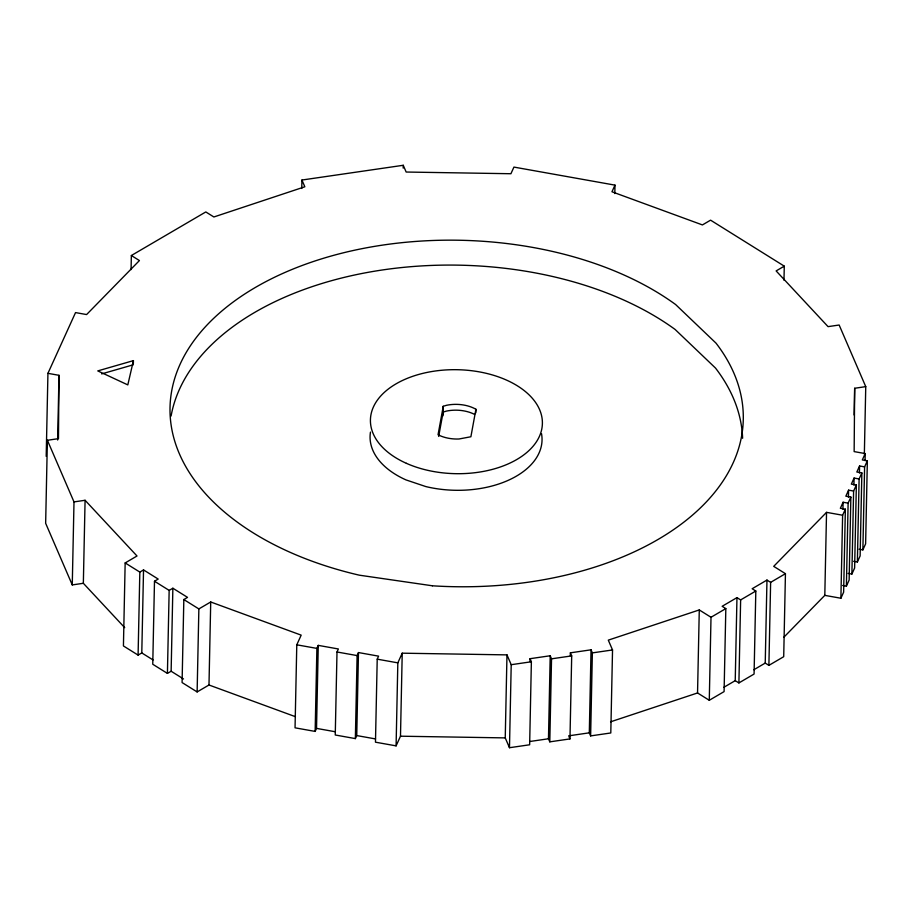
<?xml version="1.0" encoding="UTF-8"?>
<svg xmlns="http://www.w3.org/2000/svg" width="913" height="913" viewBox="0 0 913 913"><rect width="100%" height="100%" fill="white"/><g stroke="black" fill="none" stroke-linecap="round" stroke-linejoin="round"><path stroke-width="1.37" d="M46.198 456.352L47.933 373.337L58.991 375.311L58.466 438.651L47.385 440.271L45.65 523.286L72.264 584.913L83.345 583.293L124.704 627.665M864.349 454.183L865.752 386.644L854.671 388.265L854.146 451.604L865.204 453.578L865.068 460.62M57.645 440.032L58.991 375.311M72.264 584.913L73.999 501.899L47.385 440.271M83.345 583.293L85.08 500.278L73.999 501.899M131.073 269.597L131.358 255.526L205.802 211.942L213.87 216.974L304.839 186.777L301.929 180.032L403.249 165.287L406.159 172.032L510.915 173.732L513.939 167.09L614.985 185.134L614.814 193.579M85.08 500.278L137.007 555.994L125.161 562.933L123.426 645.948L138.091 655.1L141.789 652.932L143.535 569.917L158.2 579.07L154.491 581.239L152.756 664.253L167.421 673.406L171.13 671.238L172.865 588.223L187.53 597.376L183.833 599.544L182.086 682.559L197.128 691.94L208.986 685.001L295.447 716.694M133.366 363.397L133.424 360.624L97.771 370.906L127.809 384.898L133.424 360.624M138.091 655.1L139.826 572.086L143.535 569.917M167.421 673.406L169.156 590.391L172.865 588.223M197.128 691.94L198.863 608.925L210.72 601.987L301.176 635.14L296.782 644.806L295.047 727.821L315.145 731.416L316.526 728.391L318.26 645.377L338.369 648.972L337 651.985L335.254 734.999L355.362 738.594L356.743 735.57L358.478 652.555L378.587 656.15L377.217 659.163L375.471 742.189L396.094 745.864L400.487 736.198L402.222 653.183L506.977 654.883L511.212 664.698L509.477 747.713L529.643 744.78L531.377 661.765L530.054 658.695L550.208 655.762L551.532 658.821L549.797 741.847L569.963 738.914L571.698 655.888L570.374 652.829L591.042 649.816L592.366 652.886L590.631 735.901L610.797 732.968L612.532 649.953L608.298 640.139L699.278 609.941L711.01 617.268L709.275 700.282L697.543 692.956L610.58 721.818M208.986 685.001L210.72 601.987M301.758 188.477L301.929 180.032M315.145 731.416L316.891 648.401L318.26 645.377M355.362 738.594L357.109 655.58L358.478 652.555M403.192 168.106L403.249 165.287M396.094 745.864L397.828 662.849L402.222 653.183M442.896 415.883L443.204 406.296L446.525 405.292A28.668 17.336 1.2 0 1 474.76 408.625L475.924 409.252L475.844 412.744M438.674 436.448L442.953 413.075L443.204 406.296M509.477 747.713L505.243 737.898L506.977 654.883M529.996 661.514L530.054 658.695M549.797 741.847L548.473 738.777L550.208 655.762M570.317 655.637L570.374 652.829M590.631 735.901L589.307 732.831L591.042 649.816M697.543 692.956L699.278 609.941M736.962 597.627L735.227 680.653L738.902 682.935L740.637 599.921L736.962 597.627L722.149 606.3L725.824 608.594L724.089 691.609L709.275 700.282M766.966 580.063L765.231 663.078L768.894 665.372L770.629 582.357L766.966 580.063L752.152 588.737L755.816 591.031L754.081 674.045L738.902 682.935M783.982 280.223L784.278 266.151L710.576 220.159L702.428 224.929L611.961 191.776L614.985 185.134M865.204 453.578L862.329 459.935L867.35 460.825L864.6 466.874L859.578 465.972L856.828 472.021L861.861 472.911L859.11 478.96L854.077 478.058L851.338 484.107L856.36 485.008L853.609 491.046L848.588 490.155L845.837 496.193L850.87 497.094L848.12 503.131L843.087 502.241L840.348 508.279L845.37 509.18L842.619 515.229L826.539 512.353L773.71 566.357L785.442 573.684L783.708 656.698L768.894 665.372M783.936 637.148L824.804 595.367L826.539 512.353M824.804 595.367L840.896 598.243L842.619 515.229M842.939 509.271L843.087 502.241M845.37 509.18L843.635 592.195L840.896 598.243M842.619 585.473L846.385 586.146L848.12 503.131M848.439 497.186L848.588 490.155M850.87 497.094L849.136 580.109L846.385 586.146M854.112 414.993L854.671 388.265M848.109 573.387L851.886 574.06L853.609 491.046M853.929 485.1L854.077 478.058M856.36 485.008L854.625 568.023L851.886 574.06M853.609 561.301L857.375 561.974L859.11 478.96M859.43 473.014L859.578 465.972M861.861 472.911L860.126 555.937L857.375 561.974M859.099 549.215L862.876 549.888L864.6 466.874M867.35 460.825L865.615 543.84L862.876 549.888M443.079 407.255L438.046 434.759A28.668 17.336 1.2 0 0 458.988 438.993L470.891 436.756L475.924 409.252M47.933 373.337L75.539 312.588L86.598 314.563L139.427 260.559L131.358 255.526M784.278 266.151L776.13 270.921L828.057 326.637L839.15 325.017L865.752 386.644M711.01 617.268L725.824 608.594M740.637 599.921L755.816 591.031M770.629 582.357L785.442 573.684M723.838 687.318L735.227 680.653M753.841 669.754L765.231 663.078M443.09 412.105L446.4 411.101A28.668 17.336 1.2 0 1 474.646 414.434M101.651 373.908L133.332 364.778M511.212 664.698L531.377 661.765M551.532 658.821L571.698 655.888M592.366 652.886L612.532 649.953M529.654 741.516L548.473 738.777M568.639 735.844L589.307 732.831M400.487 736.198L505.243 737.898M296.782 644.806L316.891 648.401M337 651.985L357.109 655.58M377.217 659.163L397.828 662.849M316.526 728.391L335.288 731.747M356.743 735.57L375.505 738.925M125.161 562.933L139.826 572.086M154.491 581.239L169.156 590.391M183.833 599.544L198.863 608.925M141.789 652.932L153.076 659.973M171.13 671.238L183.536 678.975M569.084 736.871L569.963 738.914M541.5 433.584A86.005 51.995 1.2 0 1 425.846 486.583L406.045 479.93A86.005 51.995 1.2 0 1 370.473 432.111M171.096 416.02A286.671 173.23 1.2 0 1 372.31 271.583A286.671 173.23 1.2 0 1 675.095 329.445L715.484 368.042A286.671 173.23 1.2 0 1 742.611 438.286M432.408 585.792L359.311 575.179A286.671 173.23 1.2 0 1 221.311 311.459A286.671 173.23 1.2 0 1 675.609 304.531L715.997 343.128A286.671 173.23 1.2 0 1 432.408 585.792M406.388 463.325A86.005 51.995 1.2 0 0 541.991 427.877A86.005 51.995 1.2 0 0 420.836 373.874A86.005 51.995 1.2 0 0 406.388 463.325"/></g></svg>
